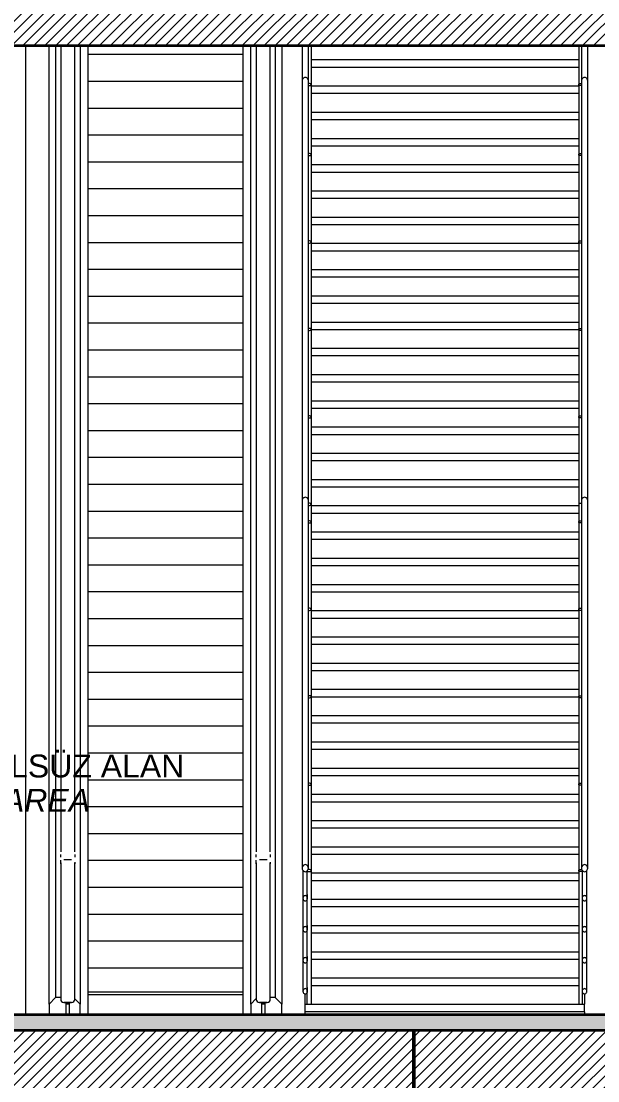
# Model space of a CAD drawing. Header units: centimetres. Extents: x 1976 to 8269, y 9888 to 14030.
# Drawn here: x 5948 to 6319, y 11598 to 12281 of the extents above; entities that cross this region are included whole.
import ezdxf

# ---------------------------------------------------------------- set-up
doc = ezdxf.new("R2010")
doc.units = ezdxf.units.CM
doc.header["$LTSCALE"] = 200
doc.linetypes.add('Dash dot', pattern=[1.5875, 0.635, -0.47625, 0, -0.47625])
doc.linetypes.add('Dot 1mm', pattern=[0.1, 0, -0.1])
for name, color, linetype, lineweight in [('A-AREA-IDEN', 2, 'Continuous', 9), ('A-FLOR', 192, 'Continuous', 9), ('A-FLOR-HRAL', 11, 'Continuous', 9), ('A-FLOR-LEVL', 51, 'Continuous', 9), ('A-FLOR-PATT', 8, 'Continuous', 9), ('A-GENM', 13, 'Continuous', 9), ('A-WALL', 113, 'Continuous', 9), ('S-GRID', 1, 'Continuous', 9), ('S-STRS', 31, 'Continuous', 9)]:
    doc.layers.add(name, color=color, linetype=linetype, lineweight=lineweight)
doc.styles.add('Arial_3', font='arial.ttf', dxfattribs={"height": 14.752994})
doc.styles.add('Arial_I', font='ariali.ttf', dxfattribs={"height": 14.752994})
pattern_1 = [(45, (4932.762, 11977.5), (-3.535534, 3.535534), [])]

# ---------------------------------------------------------------- blocks, each defined once
blk = doc.blocks.new('A-YURUYEN MERDIVEN - 1570-1859977-B')
at = {"layer": 'A-GENM'}
for p, q in [((5965.53, 11647), (5965.53, 12265)), ((5969.77, 12265), (5969.77, 11651.24)), ((5973.03, 12265), (5973.03, 11745.1)), ((5982.03, 11745.1), (5982.03, 12265)), ((5985.53, 12265), (5985.53, 11647)), ((5990.53, 12265), (5990.53, 11640)), ((6090.53, 11640), (6090.53, 12265)), ((6095.53, 11647), (6095.53, 12265)), ((6099.03, 12265), (6099.03, 11745.1)), ((6108.03, 11745.1), (6108.03, 12265)), ((6111.28, 12265), (6111.28, 11651.24)), ((6115.53, 12265), (6115.53, 11647)), ((5990.53, 12259.31), (6090.53, 12259.31)), ((5990.53, 12241.99), (6090.53, 12241.99)), ((5990.53, 12241.99), (6090.53, 12241.99)), ((5990.53, 12224.67), (6090.53, 12224.67)), ((5990.53, 12224.67), (6090.53, 12224.67)), ((5990.53, 12207.34), (6090.53, 12207.34)), ((5990.53, 12207.34), (6090.53, 12207.34)), ((5990.53, 12190.02), (6090.53, 12190.02)), ((5990.53, 12190.02), (6090.53, 12190.02)), ((5990.53, 12172.7), (6090.53, 12172.7)), ((5990.53, 12172.7), (6090.53, 12172.7)), ((5990.53, 12155.38), (6090.53, 12155.38)), ((5990.53, 12155.38), (6090.53, 12155.38)), ((5990.53, 12138.06), (6090.53, 12138.06)), ((5990.53, 12120.74), (6090.53, 12120.74)), ((5990.53, 12103.42), (6090.53, 12103.42)), ((5990.53, 12086.1), (6090.53, 12086.1)), ((5990.53, 12068.78), (6090.53, 12068.78)), ((5990.53, 12051.45), (6090.53, 12051.45)), ((5990.53, 12034.13), (6090.53, 12034.13)), ((5990.53, 12016.81), (6090.53, 12016.81)), ((5990.53, 11999.49), (6090.53, 11999.49)), ((5990.53, 11982.17), (6090.53, 11982.17)), ((5990.53, 11964.85), (6090.53, 11964.85)), ((5990.53, 11947.53), (6090.53, 11947.53)), ((5990.53, 11930.21), (6090.53, 11930.21)), ((5990.53, 11912.89), (6090.53, 11912.89)), ((5990.53, 11895.57), (6090.53, 11895.57)), ((5990.53, 11878.24), (6090.53, 11878.24)), ((5990.53, 11860.92), (6090.53, 11860.92)), ((5990.53, 11843.6), (6090.53, 11843.6)), ((5990.53, 11826.28), (6090.53, 11826.28)), ((5990.53, 11808.96), (6090.53, 11808.96)), ((5990.53, 11791.64), (6090.53, 11791.64)), ((5990.53, 11774.32), (6090.53, 11774.32)), ((5990.53, 11757), (6090.53, 11757)), ((5980.03, 11740), (5975.03, 11740)), ((5990.53, 11739.68), (6090.53, 11739.68)), ((6106.03, 11740), (6101.03, 11740)), ((5990.53, 11722.36), (6090.53, 11722.36)), ((5990.53, 11705.03), (6090.53, 11705.03)), ((5990.53, 11687.71), (6090.53, 11687.71)), ((5990.53, 11670.39), (6090.53, 11670.39)), ((6090.53, 11654.64), (5990.53, 11654.64)), ((5969.77, 11651.24), (5965.53, 11647)), ((5973.03, 11651.24), (5969.77, 11651.24)), ((5975.03, 11648), (5980.03, 11648)), ((5980.03, 11648), (5975.03, 11648)), ((5976.53, 11640), (5976.53, 11648)), ((5976.77, 11647), (5976.77, 11648)), ((5978.28, 11648), (5978.28, 11647)), ((5978.53, 11648), (5978.53, 11640)), ((5985.53, 11647), (5982.02, 11650.51)), ((5990.53, 11653.07), (6090.53, 11653.07)), ((6099.04, 11650.51), (6095.53, 11647)), ((6101.03, 11648), (6106.03, 11648)), ((6106.03, 11648), (6101.03, 11648)), ((6102.53, 11640), (6102.53, 11648)), ((6102.77, 11647), (6102.77, 11648)), ((6104.28, 11648), (6104.28, 11647)), ((6104.53, 11648), (6104.53, 11640)), ((6111.28, 11651.24), (6108.03, 11651.24)), ((6115.53, 11647), (6111.28, 11651.24)), ((5965.53, 11647), (5965.53, 11640)), ((5978.28, 11647), (5976.77, 11647)), ((5985.53, 11640), (5985.53, 11647)), ((6095.53, 11647), (6095.53, 11640)), ((6104.28, 11647), (6102.77, 11647)), ((6115.53, 11640), (6115.53, 11647))]:
    blk.add_line(p, q, dxfattribs=at)
at = {"layer": 'A-GENM', "flags": 128}
for points in [[(5973.03, 11741.63), (5973.03, 11742.22), (5973.03, 11743.27), (5973.03, 11743.37)], [(5982.03, 11743.37), (5982.03, 11742.31), (5982.03, 11741.64)], [(6099.03, 11741.63), (6099.03, 11742.22), (6099.03, 11743.27), (6099.03, 11743.37)], [(6108.03, 11743.37), (6108.03, 11742.31), (6108.03, 11741.64)], [(5973.03, 11737.4), (5973.03, 11737.58), (5973.03, 11738.14), (5973.03, 11738.79), (5973.03, 11739.53), (5973.03, 11739.81)], [(5973.03, 11738), (5973.03, 11737.96), (5973.03, 11737.86), (5973.03, 11737.68), (5973.03, 11737.44), (5973.03, 11737.12), (5973.03, 11736.74), (5973.03, 11736.29), (5973.03, 11735.77), (5973.03, 11735.18), (5973.03, 11734.53), (5973.03, 11733.81), (5973.03, 11733.03), (5973.03, 11732.18), (5973.03, 11731.28), (5973.03, 11730.31), (5973.03, 11729.29), (5973.03, 11728.21), (5973.03, 11727.08), (5973.03, 11725.89), (5973.03, 11724.66), (5973.03, 11723.37), (5973.03, 11722.03), (5973.03, 11720.66), (5973.03, 11719.23), (5973.03, 11717.77), (5973.03, 11716.27), (5973.03, 11714.74), (5973.03, 11713.17), (5973.03, 11711.57), (5973.03, 11709.94), (5973.03, 11708.29), (5973.03, 11706.62), (5973.03, 11704.92), (5973.03, 11703.21), (5973.03, 11701.48), (5973.03, 11699.74), (5973.03, 11697.99), (5973.03, 11696.23), (5973.03, 11694.48), (5973.03, 11692.72), (5973.03, 11690.96), (5973.03, 11689.2), (5973.03, 11687.46), (5973.03, 11685.72), (5973.03, 11684), (5973.03, 11682.3), (5973.03, 11680.61), (5973.03, 11678.95), (5973.03, 11677.3), (5973.03, 11675.69), (5973.03, 11674.1), (5973.03, 11672.55), (5973.03, 11671.03), (5973.03, 11669.55), (5973.03, 11668.11), (5973.03, 11666.7), (5973.03, 11665.35), (5973.03, 11664.03), (5973.03, 11662.77), (5973.03, 11661.55), (5973.03, 11660.39), (5973.03, 11659.28), (5973.03, 11658.23), (5973.03, 11657.23), (5973.03, 11656.3), (5973.03, 11655.42), (5973.03, 11654.6), (5973.03, 11653.85), (5973.03, 11653.16), (5973.03, 11652.54), (5973.03, 11651.99), (5973.03, 11651.5), (5973.03, 11651.08), (5973.03, 11650.72), (5973.03, 11650.44), (5973.03, 11650.23), (5973.03, 11650.08), (5973.03, 11650.01), (5973.03, 11650)], [(5982.03, 11738.45), (5982.03, 11738.2), (5982.03, 11737.62), (5982.03, 11737.4)], [(5982.03, 11650), (5982.03, 11650.04), (5982.03, 11650.14), (5982.03, 11650.32), (5982.03, 11650.56), (5982.03, 11650.88), (5982.03, 11651.26), (5982.03, 11651.71), (5982.03, 11652.23), (5982.03, 11652.82), (5982.03, 11653.47), (5982.03, 11654.19), (5982.03, 11654.97), (5982.03, 11655.82), (5982.03, 11656.72), (5982.03, 11657.69), (5982.03, 11658.71), (5982.03, 11659.79), (5982.03, 11660.92), (5982.03, 11662.11), (5982.03, 11663.34), (5982.03, 11664.63), (5982.03, 11665.97), (5982.03, 11667.34), (5982.03, 11668.77), (5982.03, 11670.23), (5982.03, 11671.73), (5982.03, 11673.26), (5982.03, 11674.83), (5982.03, 11676.43), (5982.03, 11678.06), (5982.03, 11679.71), (5982.03, 11681.38), (5982.03, 11683.08), (5982.03, 11684.79), (5982.03, 11686.52), (5982.03, 11688.26), (5982.03, 11690.01), (5982.03, 11691.77), (5982.03, 11693.52), (5982.03, 11695.28), (5982.03, 11697.04), (5982.03, 11698.8), (5982.03, 11700.54), (5982.03, 11702.28), (5982.03, 11704), (5982.03, 11705.7), (5982.03, 11707.39), (5982.03, 11709.05), (5982.03, 11710.7), (5982.03, 11712.31), (5982.03, 11713.9), (5982.03, 11715.45), (5982.03, 11716.97), (5982.03, 11718.45), (5982.03, 11719.89), (5982.03, 11721.3), (5982.03, 11722.65), (5982.03, 11723.97), (5982.03, 11725.23), (5982.03, 11726.45), (5982.03, 11727.61), (5982.03, 11728.72), (5982.03, 11729.77), (5982.03, 11730.77), (5982.03, 11731.7), (5982.03, 11732.58), (5982.03, 11733.4), (5982.03, 11734.15), (5982.03, 11734.84), (5982.03, 11735.46), (5982.03, 11736.01), (5982.03, 11736.5), (5982.03, 11736.92), (5982.03, 11737.28), (5982.03, 11737.56), (5982.03, 11737.77), (5982.03, 11737.92), (5982.03, 11737.99), (5982.03, 11738)], [(6099.03, 11737.4), (6099.03, 11737.58), (6099.03, 11738.14), (6099.03, 11738.79), (6099.03, 11739.53), (6099.03, 11739.81)], [(6099.03, 11738), (6099.03, 11737.96), (6099.03, 11737.86), (6099.03, 11737.68), (6099.03, 11737.44), (6099.03, 11737.12), (6099.03, 11736.74), (6099.03, 11736.29), (6099.03, 11735.77), (6099.03, 11735.18), (6099.03, 11734.53), (6099.03, 11733.81), (6099.03, 11733.03), (6099.03, 11732.18), (6099.03, 11731.28), (6099.03, 11730.31), (6099.03, 11729.29), (6099.03, 11728.21), (6099.03, 11727.08), (6099.03, 11725.89), (6099.03, 11724.66), (6099.03, 11723.37), (6099.03, 11722.03), (6099.03, 11720.66), (6099.03, 11719.23), (6099.03, 11717.77), (6099.03, 11716.27), (6099.03, 11714.74), (6099.03, 11713.17), (6099.03, 11711.57), (6099.03, 11709.94), (6099.03, 11708.29), (6099.03, 11706.62), (6099.03, 11704.92), (6099.03, 11703.21), (6099.03, 11701.48), (6099.03, 11699.74), (6099.03, 11697.99), (6099.03, 11696.23), (6099.03, 11694.48), (6099.03, 11692.72), (6099.03, 11690.96), (6099.03, 11689.2), (6099.03, 11687.46), (6099.03, 11685.72), (6099.03, 11684), (6099.03, 11682.3), (6099.03, 11680.61), (6099.03, 11678.95), (6099.03, 11677.3), (6099.03, 11675.69), (6099.03, 11674.1), (6099.03, 11672.55), (6099.03, 11671.03), (6099.03, 11669.55), (6099.03, 11668.11), (6099.03, 11666.7), (6099.03, 11665.35), (6099.03, 11664.03), (6099.03, 11662.77), (6099.03, 11661.55), (6099.03, 11660.39), (6099.03, 11659.28), (6099.03, 11658.23), (6099.03, 11657.23), (6099.03, 11656.3), (6099.03, 11655.42), (6099.03, 11654.6), (6099.03, 11653.85), (6099.03, 11653.16), (6099.03, 11652.54), (6099.03, 11651.99), (6099.03, 11651.5), (6099.03, 11651.08), (6099.03, 11650.72), (6099.03, 11650.44), (6099.03, 11650.23), (6099.03, 11650.08), (6099.03, 11650.01), (6099.03, 11650)], [(6108.03, 11738.45), (6108.03, 11738.2), (6108.03, 11737.62), (6108.03, 11737.4)], [(6108.03, 11650), (6108.03, 11650.04), (6108.03, 11650.14), (6108.03, 11650.32), (6108.03, 11650.56), (6108.03, 11650.88), (6108.03, 11651.26), (6108.03, 11651.71), (6108.03, 11652.23), (6108.03, 11652.82), (6108.03, 11653.47), (6108.03, 11654.19), (6108.03, 11654.97), (6108.03, 11655.82), (6108.03, 11656.72), (6108.03, 11657.69), (6108.03, 11658.71), (6108.03, 11659.79), (6108.03, 11660.92), (6108.03, 11662.11), (6108.03, 11663.34), (6108.03, 11664.63), (6108.03, 11665.97), (6108.03, 11667.34), (6108.03, 11668.77), (6108.03, 11670.23), (6108.03, 11671.73), (6108.03, 11673.26), (6108.03, 11674.83), (6108.03, 11676.43), (6108.03, 11678.06), (6108.03, 11679.71), (6108.03, 11681.38), (6108.03, 11683.08), (6108.03, 11684.79), (6108.03, 11686.52), (6108.03, 11688.26), (6108.03, 11690.01), (6108.03, 11691.77), (6108.03, 11693.52), (6108.03, 11695.28), (6108.03, 11697.04), (6108.03, 11698.8), (6108.03, 11700.54), (6108.03, 11702.28), (6108.03, 11704), (6108.03, 11705.7), (6108.03, 11707.39), (6108.03, 11709.05), (6108.03, 11710.7), (6108.03, 11712.31), (6108.03, 11713.9), (6108.03, 11715.45), (6108.03, 11716.97), (6108.03, 11718.45), (6108.03, 11719.89), (6108.03, 11721.3), (6108.03, 11722.65), (6108.03, 11723.97), (6108.03, 11725.23), (6108.03, 11726.45), (6108.03, 11727.61), (6108.03, 11728.72), (6108.03, 11729.77), (6108.03, 11730.77), (6108.03, 11731.7), (6108.03, 11732.58), (6108.03, 11733.4), (6108.03, 11734.15), (6108.03, 11734.84), (6108.03, 11735.46), (6108.03, 11736.01), (6108.03, 11736.5), (6108.03, 11736.92), (6108.03, 11737.28), (6108.03, 11737.56), (6108.03, 11737.77), (6108.03, 11737.92), (6108.03, 11737.99), (6108.03, 11738)], [(5982.03, 11736.05), (5982.03, 11736), (5982.03, 11736)], [(6108.03, 11736.05), (6108.03, 11736), (6108.03, 11736)]]:
    blk.add_lwpolyline(points, dxfattribs=at)
at = {"layer": 'A-GENM'}
for centre, start, end in [((5975.03, 11650), 180, 270), ((5980.03, 11650), 270, 0), ((6101.03, 11650), 180, 270), ((6106.03, 11650), 270, 0)]:
    blk.add_arc(centre, 2, start, end, dxfattribs=at)
blk = doc.blocks.new('Railing - 25mm 2-1672570-B')
at = {"layer": 'A-FLOR-HRAL'}
blk.add_line((6306.74, 12265), (6306.74, 12240.36), dxfattribs=at)
blk = doc.blocks.new('Railing - 25mm 2-V6-B')
at = {"layer": 'A-FLOR-HRAL'}
blk.add_line((6306.74, 12194.66), (6306.74, 12138.28), dxfattribs=at)
at = {"layer": 'A-FLOR-HRAL', "flags": 128}
for points in [[(6306.74, 12194.66), (6306.86, 12194.97), (6307.21, 12195.21), (6307.71, 12195.35), (6308.27, 12195.35), (6308.42, 12195.33)], [(6308.42, 12194), (6308.27, 12193.98), (6307.71, 12193.98), (6307.21, 12194.11), (6306.86, 12194.36), (6306.74, 12194.66)]]:
    blk.add_lwpolyline(points, dxfattribs=at)
blk = doc.blocks.new('Railing - 25mm 2-1672568-B')
at = {"layer": 'A-FLOR-HRAL'}
blk.add_line((6306.74, 12138.28), (6306.74, 12081.9), dxfattribs=at)
at = {"layer": 'A-FLOR-HRAL', "flags": 128}
for points in [[(6306.74, 12138.28), (6306.86, 12138.59), (6307.21, 12138.83), (6307.71, 12138.97), (6308.27, 12138.97), (6308.5, 12138.92)], [(6308.5, 12137.64), (6308.27, 12137.59), (6307.71, 12137.59), (6307.21, 12137.73), (6306.86, 12137.97), (6306.74, 12138.28)]]:
    blk.add_lwpolyline(points, dxfattribs=at)
blk = doc.blocks.new('Railing - 25mm 2-1672572-B')
at = {"layer": 'A-FLOR-HRAL'}
blk.add_line((6306.74, 12081.9), (6306.74, 12025.51), dxfattribs=at)
at = {"layer": 'A-FLOR-HRAL', "flags": 128}
for points in [[(6306.74, 12081.9), (6306.86, 12082.2), (6307.21, 12082.45), (6307.71, 12082.58), (6308.27, 12082.58), (6308.5, 12082.54)], [(6308.5, 12081.26), (6308.27, 12081.21), (6307.71, 12081.21), (6307.21, 12081.35), (6306.86, 12081.59), (6306.74, 12081.9)]]:
    blk.add_lwpolyline(points, dxfattribs=at)
blk = doc.blocks.new('Railing - 25mm 2-V7-B')
at = {"layer": 'A-FLOR-HRAL'}
blk.add_line((6306.74, 12025.51), (6306.74, 11969.72), dxfattribs=at)
at = {"layer": 'A-FLOR-HRAL', "flags": 128}
for points in [[(6306.74, 12025.51), (6306.86, 12025.82), (6307.21, 12026.07), (6307.71, 12026.2), (6308.27, 12026.2), (6308.5, 12026.16)], [(6308.5, 12024.87), (6308.27, 12024.83), (6307.71, 12024.83), (6307.21, 12024.96), (6306.86, 12025.21), (6306.74, 12025.51)]]:
    blk.add_lwpolyline(points, dxfattribs=at)
blk = doc.blocks.new('Railing - 25mm 2-V8-B')
at = {"layer": 'A-FLOR-HRAL'}
blk.add_line((6306.74, 11901.47), (6306.74, 11845.09), dxfattribs=at)
at = {"layer": 'A-FLOR-HRAL', "flags": 128}
for points in [[(6306.74, 11901.47), (6306.86, 11901.78), (6307.21, 11902.02), (6307.71, 11902.16), (6308.27, 11902.16), (6308.42, 11902.13)], [(6308.42, 11900.81), (6308.27, 11900.78), (6307.71, 11900.78), (6307.21, 11900.92), (6306.86, 11901.17), (6306.74, 11901.47)]]:
    blk.add_lwpolyline(points, dxfattribs=at)
blk = doc.blocks.new('Railing - 25mm 2-V9-B')
at = {"layer": 'A-FLOR-HRAL'}
blk.add_line((6306.74, 11788.71), (6306.74, 11733.03), dxfattribs=at)
at = {"layer": 'A-FLOR-HRAL', "flags": 128}
for points in [[(6306.74, 11788.71), (6306.86, 11789.01), (6307.21, 11789.26), (6307.71, 11789.39), (6308.27, 11789.39), (6308.5, 11789.35)], [(6308.5, 11788.06), (6308.27, 11788.02), (6307.71, 11788.02), (6307.21, 11788.15), (6306.86, 11788.4), (6306.74, 11788.71)]]:
    blk.add_lwpolyline(points, dxfattribs=at)
blk = doc.blocks.new('Railing - 25mm 2-265523-B')
at = {"layer": 'A-FLOR-HRAL'}
for p, q in [((6306.74, 12240.36), (6306.74, 12239.77)), ((6307.36, 12240.36), (6306.74, 12240.36))]:
    blk.add_line(p, q, dxfattribs=at)
blk = doc.blocks.new('Railing - 25mm 2-V10-B')
at = {"layer": 'A-FLOR-HRAL'}
blk.add_line((6306.74, 12239.77), (6306.74, 12194.66), dxfattribs=at)
at = {"layer": 'A-FLOR-HRAL', "flags": 128}
for points in [[(6306.74, 12239.77), (6306.86, 12240.08), (6307.21, 12240.32), (6307.71, 12240.46), (6308.27, 12240.46), (6308.42, 12240.43)], [(6308.42, 12239.11), (6308.27, 12239.08), (6307.71, 12239.08), (6307.21, 12239.22), (6306.86, 12239.46), (6306.74, 12239.77)]]:
    blk.add_lwpolyline(points, dxfattribs=at)
blk = doc.blocks.new('Railing - 25mm 2-V11-B')
at = {"layer": 'A-FLOR-HRAL'}
for p, q in [((6306.74, 11969.72), (6306.74, 11957.85)), ((6308.5, 11969.72), (6306.74, 11969.72))]:
    blk.add_line(p, q, dxfattribs=at)
blk = doc.blocks.new('Railing - 25mm 2-1672564-B')
at = {"layer": 'A-FLOR-HRAL'}
for p, q in [((6306.74, 11733.03), (6306.74, 11646.91)), ((6309.24, 11646.91), (6309.24, 11733.03))]:
    blk.add_line(p, q, dxfattribs=at)
at = {"layer": 'A-FLOR-HRAL', "flags": 128}
for points in [[(6306.74, 11733.03), (6306.86, 11733.33), (6307.21, 11733.58), (6307.71, 11733.71), (6308.27, 11733.71), (6308.72, 11733.6)], [(6309.21, 11732.89), (6309.11, 11732.72), (6308.77, 11732.48), (6308.27, 11732.34), (6307.71, 11732.34), (6307.21, 11732.48), (6306.86, 11732.72), (6306.74, 11733.03)]]:
    blk.add_lwpolyline(points, dxfattribs=at)
blk = doc.blocks.new('Railing - Railing-1672219-B')
at = {"layer": 'A-FLOR-HRAL'}
for p, q in [((6308.49, 12265), (6308.49, 12242.36)), ((6312.49, 12242.36), (6312.49, 12265)), ((6308.49, 12242.36), (6308.49, 11971.72)), ((6312.49, 11971.72), (6312.49, 12242.36)), ((6308.49, 11971.72), (6308.49, 11734.62)), ((6312.49, 11734.62), (6312.49, 11971.72)), ((6311.99, 11715.19), (6311.99, 11733.12)), ((6308.99, 11717.72), (6308.99, 11715.19)), ((6311.99, 11695.19), (6311.99, 11715.19)), ((6308.99, 11697.72), (6308.99, 11695.19)), ((6311.99, 11675.19), (6311.99, 11695.19)), ((6308.99, 11677.73), (6308.99, 11675.19)), ((6311.99, 11655.19), (6311.99, 11675.19)), ((6308.99, 11657.74), (6308.99, 11655.19))]:
    blk.add_line(p, q, dxfattribs=at)
at = {"layer": 'A-FLOR-HRAL', "flags": 128}
for points in [[(6312.49, 11734.62), (6312.42, 11735.21), (6312.22, 11735.77), (6311.9, 11736.24), (6311.49, 11736.61), (6311, 11736.84), (6310.49, 11736.91), (6309.97, 11736.84), (6309.49, 11736.61), (6309.07, 11736.24), (6308.76, 11735.77), (6308.56, 11735.21), (6308.49, 11734.62)], [(6308.49, 11734.62), (6308.56, 11734.02), (6308.76, 11733.47), (6309.07, 11733), (6309.49, 11732.63), (6309.97, 11732.4), (6310.49, 11732.32), (6311, 11732.4), (6311.49, 11732.63), (6311.9, 11733), (6312.22, 11733.47), (6312.42, 11734.02), (6312.49, 11734.62)], [(6311.99, 11715.19), (6311.94, 11715.64), (6311.79, 11716.05), (6311.55, 11716.41), (6311.24, 11716.68), (6310.88, 11716.86), (6310.49, 11716.91), (6310.1, 11716.86), (6309.74, 11716.68), (6309.43, 11716.41), (6309.19, 11716.05), (6309.04, 11715.64), (6308.99, 11715.19)], [(6308.99, 11715.19), (6309.04, 11714.75), (6309.19, 11714.33), (6309.43, 11713.98), (6309.74, 11713.7), (6310.1, 11713.53), (6310.49, 11713.47), (6310.88, 11713.53), (6311.24, 11713.7), (6311.55, 11713.98), (6311.79, 11714.33), (6311.94, 11714.75), (6311.99, 11715.19)], [(6311.99, 11695.19), (6311.94, 11695.64), (6311.79, 11696.05), (6311.55, 11696.41), (6311.24, 11696.68), (6310.88, 11696.86), (6310.49, 11696.91), (6310.1, 11696.86), (6309.74, 11696.68), (6309.43, 11696.41), (6309.19, 11696.05), (6309.04, 11695.64), (6308.99, 11695.19)], [(6308.99, 11695.19), (6309.04, 11694.75), (6309.19, 11694.33), (6309.43, 11693.98), (6309.74, 11693.7), (6310.1, 11693.53), (6310.49, 11693.47), (6310.88, 11693.53), (6311.24, 11693.7), (6311.55, 11693.98), (6311.79, 11694.33), (6311.94, 11694.75), (6311.99, 11695.19)], [(6311.99, 11675.19), (6311.94, 11675.64), (6311.79, 11676.05), (6311.55, 11676.41), (6311.24, 11676.68), (6310.88, 11676.86), (6310.49, 11676.91), (6310.1, 11676.86), (6309.74, 11676.68), (6309.43, 11676.41), (6309.19, 11676.05), (6309.04, 11675.64), (6308.99, 11675.19)], [(6308.99, 11675.19), (6309.04, 11674.75), (6309.19, 11674.33), (6309.43, 11673.98), (6309.74, 11673.7), (6310.1, 11673.53), (6310.49, 11673.47), (6310.88, 11673.53), (6311.24, 11673.7), (6311.55, 11673.98), (6311.79, 11674.33), (6311.94, 11674.75), (6311.99, 11675.19)], [(6311.99, 11655.19), (6311.94, 11655.64), (6311.79, 11656.05), (6311.55, 11656.41), (6311.24, 11656.68), (6310.88, 11656.86), (6310.49, 11656.91), (6310.1, 11656.86), (6309.74, 11656.68), (6309.43, 11656.41), (6309.19, 11656.05), (6309.04, 11655.64), (6308.99, 11655.19)], [(6308.99, 11655.19), (6309.04, 11654.75), (6309.19, 11654.33), (6309.43, 11653.98), (6309.74, 11653.7), (6310.1, 11653.53), (6310.49, 11653.47), (6310.88, 11653.53), (6311.24, 11653.7), (6311.55, 11653.98), (6311.79, 11654.33), (6311.94, 11654.75), (6311.99, 11655.19)]]:
    blk.add_lwpolyline(points, dxfattribs=at)
at = {"layer": 'A-FLOR-HRAL'}
for points in [[(6312.49, 12242.36), (6312.49, 12242.54), (6312.44, 12242.89), (6312.24, 12243.37), (6311.92, 12243.79), (6311.36, 12244.22), (6310.49, 12244.46), (6309.62, 12244.22), (6309.06, 12243.79), (6308.74, 12243.37), (6308.53, 12242.89), (6308.49, 12242.54), (6308.49, 12242.36)], [(6312.49, 11971.72), (6312.49, 11971.9), (6312.44, 11972.25), (6312.24, 11972.73), (6311.92, 11973.15), (6311.36, 11973.58), (6310.49, 11973.82), (6309.62, 11973.58), (6309.06, 11973.15), (6308.74, 11972.73), (6308.53, 11972.25), (6308.49, 11971.9), (6308.49, 11971.72)]]:
    blk.add_open_spline(points, degree=3, knots=[0, 0, 0, 0, 0.083333, 0.166667, 0.25, 0.333333, 0.5, 0.666667, 0.75, 0.833333, 0.916667, 1, 1, 1, 1], dxfattribs=at)
for name, p in [('Railing - 25mm 2-1672570-B', (0, 0)), ('Railing - 25mm 2-V10-B', (0, 0)), ('Railing - 25mm 2-265523-B', (0, 0)), ('Railing - 25mm 2-V6-B', (0, 0)), ('Railing - 25mm 2-1672568-B', (0, 0)), ('Railing - 25mm 2-1672572-B', (0, 0)), ('Railing - 25mm 2-V7-B', (0, 0)), ('Railing - 25mm 2-V11-B', (0, 0)), ('Railing - 25mm 2-V6-B', (0, -236.81)), ('Railing - 25mm 2-V8-B', (0, 0)), ('Railing - 25mm 2-1672572-B', (0, -236.81)), ('Railing - 25mm 2-V9-B', (0, 0)), ('Railing - 25mm 2-1672564-B', (0, 0))]:
    blk.add_blockref(name, p)
blk = doc.blocks.new('Railing - 25mm 2-V12-B')
at = {"layer": 'A-FLOR-HRAL'}
blk.add_line((6134.32, 12194.66), (6134.32, 12138.28), dxfattribs=at)
at = {"layer": 'A-FLOR-HRAL', "flags": 128}
for points in [[(6134.32, 12194.66), (6134.19, 12194.97), (6133.85, 12195.21), (6133.35, 12195.35), (6132.79, 12195.35), (6132.54, 12195.3)], [(6132.54, 12194.02), (6132.79, 12193.98), (6133.35, 12193.98), (6133.85, 12194.11), (6134.19, 12194.36), (6134.32, 12194.66)]]:
    blk.add_lwpolyline(points, dxfattribs=at)
blk = doc.blocks.new('Railing - 25mm 2-V13-B')
at = {"layer": 'A-FLOR-HRAL'}
blk.add_line((6134.32, 11957.85), (6134.32, 11901.47), dxfattribs=at)
at = {"layer": 'A-FLOR-HRAL', "flags": 128}
for points in [[(6134.32, 11957.85), (6134.19, 11958.16), (6133.85, 11958.41), (6133.35, 11958.54), (6132.79, 11958.54), (6132.55, 11958.5)], [(6132.55, 11957.21), (6132.79, 11957.17), (6133.35, 11957.17), (6133.85, 11957.3), (6134.19, 11957.55), (6134.32, 11957.85)]]:
    blk.add_lwpolyline(points, dxfattribs=at)
blk = doc.blocks.new('Railing - 25mm 2-V14-B')
at = {"layer": 'A-FLOR-HRAL'}
blk.add_line((6134.32, 11901.47), (6134.32, 11845.09), dxfattribs=at)
at = {"layer": 'A-FLOR-HRAL', "flags": 128}
for points in [[(6134.32, 11901.47), (6134.19, 11901.78), (6133.85, 11902.02), (6133.35, 11902.16), (6132.79, 11902.16), (6132.53, 11902.11)], [(6132.53, 11900.84), (6132.79, 11900.78), (6133.35, 11900.78), (6133.85, 11900.92), (6134.19, 11901.17), (6134.32, 11901.47)]]:
    blk.add_lwpolyline(points, dxfattribs=at)
blk = doc.blocks.new('Railing - 25mm 2-V15-B')
at = {"layer": 'A-FLOR-HRAL'}
blk.add_line((6134.32, 12239.77), (6134.32, 12194.66), dxfattribs=at)
at = {"layer": 'A-FLOR-HRAL', "flags": 128}
for points in [[(6134.32, 12239.77), (6134.19, 12240.08), (6133.85, 12240.32), (6133.35, 12240.46), (6132.79, 12240.46), (6132.55, 12240.41)], [(6132.55, 12239.13), (6132.79, 12239.08), (6133.35, 12239.08), (6133.85, 12239.22), (6134.19, 12239.46), (6134.32, 12239.77)]]:
    blk.add_lwpolyline(points, dxfattribs=at)
blk = doc.blocks.new('Railing - 25mm 2-V16-B')
at = {"layer": 'A-FLOR-HRAL'}
blk.add_line((6134.32, 11969.13), (6134.32, 11957.85), dxfattribs=at)
at = {"layer": 'A-FLOR-HRAL', "flags": 128}
for points in [[(6134.32, 11969.13), (6134.19, 11969.44), (6133.85, 11969.68), (6133.35, 11969.82), (6132.79, 11969.82), (6132.55, 11969.77)], [(6132.55, 11968.49), (6132.79, 11968.44), (6133.35, 11968.44), (6133.85, 11968.58), (6134.19, 11968.83), (6134.32, 11969.13)]]:
    blk.add_lwpolyline(points, dxfattribs=at)
blk = doc.blocks.new('Railing - Railing-1672223-B')
at = {"layer": 'A-FLOR-HRAL'}
for p, q in [((6128.57, 12265), (6128.57, 12242.36)), ((6132.57, 12242.36), (6132.57, 12265)), ((6128.57, 12242.36), (6128.57, 11971.72)), ((6132.57, 11971.72), (6132.57, 12242.36)), ((6128.57, 11971.72), (6128.57, 11734.62)), ((6132.57, 11734.62), (6132.57, 11971.72)), ((6129.07, 11733.12), (6129.07, 11715.19)), ((6132.07, 11715.19), (6132.07, 11717.72)), ((6129.07, 11715.19), (6129.07, 11695.19)), ((6132.07, 11695.19), (6132.07, 11697.72)), ((6129.07, 11695.19), (6129.07, 11675.19)), ((6129.07, 11675.19), (6129.07, 11655.19)), ((6132.07, 11675.19), (6132.07, 11677.73)), ((6132.07, 11655.19), (6132.07, 11657.74))]:
    blk.add_line(p, q, dxfattribs=at)
at = {"layer": 'A-FLOR-HRAL', "flags": 128}
for points in [[(6132.57, 11734.62), (6132.5, 11735.21), (6132.3, 11735.77), (6131.98, 11736.24), (6131.57, 11736.61), (6131.08, 11736.84), (6130.57, 11736.91), (6130.05, 11736.84), (6129.57, 11736.61), (6129.15, 11736.24), (6128.84, 11735.77), (6128.64, 11735.21), (6128.57, 11734.62)], [(6128.57, 11734.62), (6128.64, 11734.02), (6128.84, 11733.47), (6129.15, 11733), (6129.57, 11732.63), (6130.05, 11732.4), (6130.57, 11732.32), (6131.08, 11732.4), (6131.57, 11732.63), (6131.98, 11733), (6132.3, 11733.47), (6132.5, 11734.02), (6132.57, 11734.62)], [(6132.07, 11715.19), (6132.02, 11715.64), (6131.87, 11716.05), (6131.63, 11716.41), (6131.32, 11716.68), (6130.96, 11716.86), (6130.57, 11716.91), (6130.18, 11716.86), (6129.82, 11716.68), (6129.51, 11716.41), (6129.27, 11716.05), (6129.12, 11715.64), (6129.07, 11715.19)], [(6129.07, 11715.19), (6129.12, 11714.75), (6129.27, 11714.33), (6129.51, 11713.98), (6129.82, 11713.7), (6130.18, 11713.53), (6130.57, 11713.47), (6130.96, 11713.53), (6131.32, 11713.7), (6131.63, 11713.98), (6131.87, 11714.33), (6132.02, 11714.75), (6132.07, 11715.19)], [(6132.07, 11695.19), (6132.02, 11695.64), (6131.87, 11696.05), (6131.63, 11696.41), (6131.32, 11696.68), (6130.96, 11696.86), (6130.57, 11696.91), (6130.18, 11696.86), (6129.82, 11696.68), (6129.51, 11696.41), (6129.27, 11696.05), (6129.12, 11695.64), (6129.07, 11695.19)], [(6129.07, 11695.19), (6129.12, 11694.75), (6129.27, 11694.33), (6129.51, 11693.98), (6129.82, 11693.7), (6130.18, 11693.53), (6130.57, 11693.47), (6130.96, 11693.53), (6131.32, 11693.7), (6131.63, 11693.98), (6131.87, 11694.33), (6132.02, 11694.75), (6132.07, 11695.19)], [(6132.07, 11675.19), (6132.02, 11675.64), (6131.87, 11676.05), (6131.63, 11676.41), (6131.32, 11676.68), (6130.96, 11676.86), (6130.57, 11676.91), (6130.18, 11676.86), (6129.82, 11676.68), (6129.51, 11676.41), (6129.27, 11676.05), (6129.12, 11675.64), (6129.07, 11675.19)], [(6129.07, 11675.19), (6129.12, 11674.75), (6129.27, 11674.33), (6129.51, 11673.98), (6129.82, 11673.7), (6130.18, 11673.53), (6130.57, 11673.47), (6130.96, 11673.53), (6131.32, 11673.7), (6131.63, 11673.98), (6131.87, 11674.33), (6132.02, 11674.75), (6132.07, 11675.19)], [(6132.07, 11655.19), (6132.02, 11655.64), (6131.87, 11656.05), (6131.63, 11656.41), (6131.32, 11656.68), (6130.96, 11656.86), (6130.57, 11656.91), (6130.18, 11656.86), (6129.82, 11656.68), (6129.51, 11656.41), (6129.27, 11656.05), (6129.12, 11655.64), (6129.07, 11655.19)], [(6129.07, 11655.19), (6129.12, 11654.75), (6129.27, 11654.33), (6129.51, 11653.98), (6129.82, 11653.7), (6130.18, 11653.53), (6130.57, 11653.47), (6130.96, 11653.53), (6131.32, 11653.7), (6131.63, 11653.98), (6131.87, 11654.33), (6132.02, 11654.75), (6132.07, 11655.19)]]:
    blk.add_lwpolyline(points, dxfattribs=at)
at = {"layer": 'A-FLOR-HRAL'}
for points in [[(6132.57, 12242.36), (6132.57, 12242.54), (6132.52, 12242.89), (6132.32, 12243.37), (6132, 12243.79), (6131.44, 12244.22), (6130.57, 12244.46), (6129.7, 12244.22), (6129.14, 12243.79), (6128.82, 12243.37), (6128.61, 12242.89), (6128.57, 12242.54), (6128.57, 12242.36)], [(6132.57, 11971.72), (6132.57, 11971.9), (6132.52, 11972.25), (6132.32, 11972.73), (6132, 11973.15), (6131.44, 11973.58), (6130.57, 11973.82), (6129.7, 11973.58), (6129.14, 11973.15), (6128.82, 11972.73), (6128.61, 11972.25), (6128.57, 11971.9), (6128.57, 11971.72)]]:
    blk.add_open_spline(points, degree=3, knots=[0, 0, 0, 0, 0.083333, 0.166667, 0.25, 0.333333, 0.5, 0.666667, 0.75, 0.833333, 0.916667, 1, 1, 1, 1], dxfattribs=at)
at = {"extrusion": (0, 0, -1)}
for name, p, zscale in [('Railing - 25mm 2-1672570-B', (-12441.05, 0), -1), ('Railing - 25mm 2-265523-B', (-12441.05, 0), -0.9999999999999999), ('Railing - 25mm 2-1672568-B', (-12441.05, 0), -1), ('Railing - 25mm 2-1672572-B', (-12441.05, 0), -1), ('Railing - 25mm 2-V7-B', (-12441.05, 0), -1), ('Railing - 25mm 2-265523-B', (-12441.05, -270.64), -0.9999999999999999), ('Railing - 25mm 2-1672572-B', (-12441.05, -236.81), -1), ('Railing - 25mm 2-V9-B', (-12441.05, 0), -1), ('Railing - 25mm 2-1672564-B', (-12441.05, 0), -1)]:
    blk.add_blockref(name, p, dxfattribs=dict(at, zscale=zscale))
for name in ['Railing - 25mm 2-V15-B', 'Railing - 25mm 2-V12-B', 'Railing - 25mm 2-V16-B', 'Railing - 25mm 2-V13-B', 'Railing - 25mm 2-V14-B']:
    blk.add_blockref(name, (0, 0))

msp = doc.modelspace()

# ---------------------------------------------------------------- hatches: boundary and pattern name
at = {"layer": 'A-FLOR-PATT'}
h = msp.add_hatch(dxfattribs=at)
h.set_pattern_fill('FP_1', color=256, style=0, pattern_type=2)
h.set_pattern_definition(pattern_1)
h.paths.add_polyline_path([(3990.53, 12265), (6700.53, 12265), (6700.53, 12330), (3990.53, 12330)], flags=0)
h = msp.add_hatch(dxfattribs=at)
h.set_pattern_fill('FP_2', color=256, style=0, pattern_type=2)
h.set_pattern_definition([(50, (4932.76, 11977.5), (72.8738, -6.376), [7.62, -83.82]), (355, (4932.76, 11977.5), (-14.097, 76.4224), [6.096, -67.056]), (100.451, (4938.835, 11976.97), (58.777, 70.047), [6.476, -71.236]), (46.184, (4932.76, 11997.82), (108.4314, -16.8175), [11.43, -125.73]), (96.636, (4941.8, 11996.42), (94.961, 98.971), [9.714, -106.854]), (351.184, (4932.76, 11997.82), (94.962, 98.97), [9.144, -100.584]), (21, (4942.92, 11992.74), (60.6457, -40.9065), [7.62, -83.82]), (326, (4942.92, 11992.74), (24.721, 73.675), [6.096, -67.056]), (71.451, (4947.976, 11989.33), (85.367, 32.7687), [6.476, -71.236]), (37.5, (4932.762, 11977.5), (1.23552, 33.82243), [3.353, -62.89, 3.353, -64.719, -67.31]), (37.5, (4932.762, 11977.5), (1.23552, 33.82243), [-134.315, 3.353, -63.957]), (7.5, (4932.762, 11977.5), (26.72815, 40.07255), [3.353, -35.458, 3.353, -61.366, -25.654]), (7.5, (4932.762, 11977.5), (26.72815, 40.07255), [-103.53, 3.353, -22.301]), (327.5, (4910.105, 11977.5), (54.2363, -2.2921), [3.353, -22.047, 3.353, -75.895, -105.156]), (327.5, (4910.105, 11977.5), (54.2363, -2.2921), [-104.648, 3.353, -101.803]), (317.5, (4899.945, 11977.5), (59.2516, 10.1701), [3.353, -29.667, 3.353, -49.276, -74.676]), (317.5, (4899.945, 11977.5), (59.2516, 10.1701), [-85.649, 3.353, -71.323])])
h.paths.add_polyline_path([(6550.53, 11630), (6550.53, 11640), (5580.03, 11640), (5580.03, 11630), (6477.77, 11630)], flags=0)
h.paths.add_polyline_path([(4174.39, 11630), (5506.96, 11630), (5506.96, 11640), (4140.53, 11640), (4140.53, 11630)], flags=0)
h.paths.add_polyline_path([(5522.2, 11630), (5564.79, 11630), (5564.79, 11640), (5522.2, 11640)], flags=0)
h = msp.add_hatch(dxfattribs=at)
h.set_pattern_fill('FP_1', color=256, style=0, pattern_type=2)
h.set_pattern_definition(pattern_1)
h.paths.add_polyline_path([(3990.53, 11565), (6700.53, 11565), (6700.53, 11630), (3990.53, 11630)], flags=0)

# ---------------------------------------------------------------- linework, layer by layer
at = {"layer": 'A-FLOR', "lineweight": 35}
for p, q in [((4140.53, 12265), (6550.53, 12265)), ((6550.53, 11640), (5580.03, 11640)), ((6550.53, 11630), (5580.03, 11630))]:
    msp.add_line(p, q, dxfattribs=at)
at = {"layer": 'A-FLOR-LEVL', "linetype": 'Dot 1mm'}
msp.add_line((1976.45, 11630), (8269.32, 11630), dxfattribs=at)
at = {"layer": 'A-WALL'}
msp.add_line((5950.53, 11640), (5950.53, 12265), dxfattribs=at)
at = {"layer": 'S-GRID', "linetype": 'Dash dot', "lineweight": 50}
msp.add_line((6200.53, 9985), (6200.53, 11630), dxfattribs=at)
at = {"layer": 'S-STRS'}
for p, q in [((6134.32, 12255.85), (6306.74, 12255.85)), ((6306.74, 12250.85), (6134.32, 12250.85)), ((6306.74, 12250.85), (6134.32, 12250.85)), ((6134.32, 12238.94), (6306.74, 12238.94)), ((6306.74, 12233.94), (6134.32, 12233.94)), ((6306.74, 12233.94), (6134.32, 12233.94)), ((6134.32, 12222.02), (6306.74, 12222.02)), ((6306.74, 12217.02), (6134.32, 12217.02)), ((6306.74, 12217.02), (6134.32, 12217.02)), ((6134.32, 12205.11), (6306.74, 12205.11)), ((6306.74, 12200.11), (6134.32, 12200.11)), ((6306.74, 12200.11), (6134.32, 12200.11)), ((6134.32, 12188.19), (6306.74, 12188.19)), ((6306.74, 12183.19), (6134.32, 12183.19)), ((6306.74, 12183.19), (6134.32, 12183.19)), ((6134.32, 12171.28), (6306.74, 12171.28)), ((6306.74, 12166.28), (6134.32, 12166.28)), ((6306.74, 12166.28), (6134.32, 12166.28)), ((6134.32, 12154.36), (6306.74, 12154.36)), ((6306.74, 12149.36), (6134.32, 12149.36)), ((6306.74, 12149.36), (6134.32, 12149.36)), ((6134.32, 12137.45), (6306.74, 12137.45)), ((6306.74, 12132.45), (6134.32, 12132.45)), ((6306.74, 12132.45), (6134.32, 12132.45)), ((6134.32, 12120.53), (6306.74, 12120.53)), ((6306.74, 12115.53), (6134.32, 12115.53)), ((6306.74, 12115.53), (6134.32, 12115.53)), ((6134.32, 12103.62), (6306.74, 12103.62)), ((6306.74, 12098.62), (6134.32, 12098.62)), ((6306.74, 12098.62), (6134.32, 12098.62)), ((6134.32, 12086.7), (6306.74, 12086.7)), ((6306.74, 12081.7), (6134.32, 12081.7)), ((6306.74, 12081.7), (6134.32, 12081.7)), ((6134.32, 12069.79), (6306.74, 12069.79)), ((6306.74, 12064.79), (6134.32, 12064.79)), ((6306.74, 12064.79), (6134.32, 12064.79)), ((6134.32, 12052.87), (6306.74, 12052.87)), ((6306.74, 12047.87), (6134.32, 12047.87)), ((6306.74, 12047.87), (6134.32, 12047.87)), ((6134.32, 12035.96), (6306.74, 12035.96)), ((6306.74, 12030.96), (6134.32, 12030.96)), ((6306.74, 12030.96), (6134.32, 12030.96)), ((6134.32, 12019.04), (6306.74, 12019.04)), ((6306.74, 12014.04), (6134.32, 12014.04)), ((6306.74, 12014.04), (6134.32, 12014.04)), ((6134.32, 12002.13), (6306.74, 12002.13)), ((6306.74, 11997.13), (6134.32, 11997.13)), ((6306.74, 11997.13), (6134.32, 11997.13)), ((6134.32, 11985.21), (6306.74, 11985.21)), ((6306.74, 11980.21), (6134.32, 11980.21)), ((6306.74, 11980.21), (6134.32, 11980.21)), ((6134.32, 11968.3), (6306.74, 11968.3)), ((6306.74, 11963.3), (6134.32, 11963.3)), ((6306.74, 11963.3), (6134.32, 11963.3)), ((6134.32, 11951.38), (6306.74, 11951.38)), ((6306.74, 11946.38), (6134.32, 11946.38)), ((6306.74, 11946.38), (6134.32, 11946.38)), ((6134.32, 11934.47), (6306.74, 11934.47)), ((6306.74, 11929.47), (6134.32, 11929.47)), ((6306.74, 11929.47), (6134.32, 11929.47)), ((6134.32, 11917.55), (6306.74, 11917.55)), ((6306.74, 11912.55), (6134.32, 11912.55)), ((6306.74, 11912.55), (6134.32, 11912.55)), ((6134.32, 11900.64), (6306.74, 11900.64)), ((6306.74, 11895.64), (6134.32, 11895.64)), ((6306.74, 11895.64), (6134.32, 11895.64)), ((6134.32, 11883.72), (6306.74, 11883.72)), ((6306.74, 11878.72), (6134.32, 11878.72)), ((6306.74, 11878.72), (6134.32, 11878.72)), ((6134.32, 11866.81), (6306.74, 11866.81)), ((6306.74, 11861.81), (6134.32, 11861.81)), ((6306.74, 11861.81), (6134.32, 11861.81)), ((6134.32, 11849.89), (6306.74, 11849.89)), ((6306.74, 11844.89), (6134.32, 11844.89)), ((6306.74, 11844.89), (6134.32, 11844.89)), ((6134.32, 11832.98), (6306.74, 11832.98)), ((6306.74, 11827.98), (6134.32, 11827.98)), ((6306.74, 11827.98), (6134.32, 11827.98)), ((6134.32, 11816.06), (6306.74, 11816.06)), ((6306.74, 11811.06), (6134.32, 11811.06)), ((6306.74, 11811.06), (6134.32, 11811.06)), ((6134.32, 11799.15), (6306.74, 11799.15)), ((6306.74, 11794.15), (6134.32, 11794.15)), ((6306.74, 11794.15), (6134.32, 11794.15)), ((6134.32, 11782.23), (6306.74, 11782.23)), ((6306.74, 11777.23), (6134.32, 11777.23)), ((6306.74, 11777.23), (6134.32, 11777.23)), ((6134.32, 11765.32), (6306.74, 11765.32)), ((6306.74, 11760.32), (6134.32, 11760.32)), ((6306.74, 11760.32), (6134.32, 11760.32)), ((6134.32, 11748.4), (6306.74, 11748.4)), ((6306.74, 11743.4), (6134.32, 11743.4)), ((6306.74, 11743.4), (6134.32, 11743.4)), ((6134.32, 11731.49), (6306.74, 11731.49)), ((6306.74, 11726.49), (6134.32, 11726.49)), ((6306.74, 11726.49), (6134.32, 11726.49)), ((6134.32, 11714.57), (6306.74, 11714.57)), ((6306.74, 11709.57), (6134.32, 11709.57)), ((6306.74, 11709.57), (6134.32, 11709.57)), ((6134.32, 11697.66), (6306.74, 11697.66)), ((6306.74, 11692.66), (6134.32, 11692.66)), ((6306.74, 11692.66), (6134.32, 11692.66)), ((6134.32, 11680.74), (6306.74, 11680.74)), ((6306.74, 11675.74), (6134.32, 11675.74)), ((6306.74, 11675.74), (6134.32, 11675.74)), ((6134.32, 11663.83), (6306.74, 11663.83)), ((6306.75, 11658.83), (6134.3, 11658.83)), ((6306.75, 11658.83), (6134.3, 11658.83)), ((6130.53, 11646.91), (6130.53, 11653.53)), ((6310.53, 11653.53), (6310.53, 11646.91)), ((6130.53, 11646.91), (6310.53, 11646.91)), ((6130.53, 11641.91), (6130.53, 11646.91)), ((6130.53, 11640), (6130.53, 11641.91)), ((6310.53, 11641.91), (6130.53, 11641.91)), ((6310.53, 11641.91), (6130.53, 11641.91)), ((6310.53, 11641.91), (6310.53, 11646.91)), ((6310.53, 11641.91), (6310.53, 11640))]:
    msp.add_line(p, q, dxfattribs=at)

# ---------------------------------------------------------------- block references
at = {"layer": 'A-FLOR-HRAL'}
for name in ['Railing - Railing-1672223-B', 'Railing - Railing-1672219-B']:
    msp.add_blockref(name, (0, 0), dxfattribs=at)
at = {"layer": 'A-GENM'}
msp.add_blockref('A-YURUYEN MERDIVEN - 1570-1859977-B', (0, 0), dxfattribs=at)

# ---------------------------------------------------------------- texts
at = {"layer": 'A-AREA-IDEN', "char_height": 14.753, "attachment_point": 1, "line_spacing_factor": 0.938532}
for s, insert, width, style in [('KONTROLSÜZ ALAN', (5852.27, 11807.83), 238.32, 'Arial_3'), ('UNPAID AREA', (5852.27, 11785.73), 166.86, 'Arial_I')]:
    msp.add_mtext(s, dxfattribs=dict(at, insert=insert, width=width, style=style))

doc.saveas('drawing.dxf')
